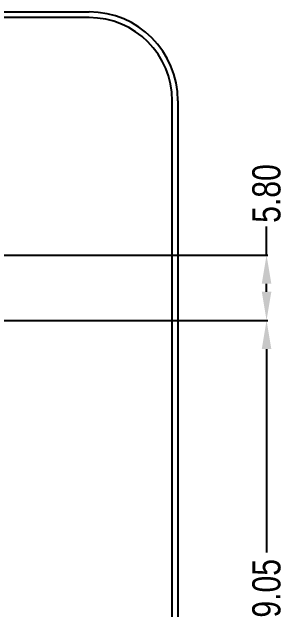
# Model space of a CAD drawing. Header units: inches. Extents: x -36 to 490, y -51 to 98.
# Drawn here: x 466 to 490.3, y 16.4 to 69.4 of the extents above; entities that cross this region are included whole.
import ezdxf

# ---------------------------------------------------------------- set-up
doc = ezdxf.new("R2010")
doc.units = ezdxf.units.IN
doc.header["$LTSCALE"] = 1.21
doc.header["$MEASUREMENT"] = 0
doc.header["$PDMODE"] = 3
doc.header["$PDSIZE"] = 0.3125
doc.layers.get('0').update_dxf_attribs({"linetype": 'CONTINUOUS'})
doc.layers.get('Defpoints').update_dxf_attribs({"linetype": 'CONTINUOUS'})
doc.layers.add('DIM', color=3, linetype='CONTINUOUS')
doc.styles.get("Standard").update_dxf_attribs({"font": 'txt', "width": 0.8})
doc.dimstyles.get("Standard").update_dxf_attribs({"dimtxt": 0.15625, "dimasz": 0.1875, "dimexe": 0.125, "dimexo": 0.0625, "dimgap": 0.09, "dimtad": 0, "dimtih": 1, "dimtoh": 1, "dimzin": 4, "dimdsep": 46, "dimtxsty": 'Standard', "dimblk": '_FILLED', "dimblk1": '_FILLED', "dimblk2": '_FILLED', "dimcen": 0.09, "dimazin": 1, "dimtp": 0.01, "dimtm": 0.01, "dimtfac": 1, "dimtofl": 0, "dimtmove": 0, "dimatfit": 3, "dimldrblk": '_FILLED', "dimfxl": 1, "dimtolj": 1, "dimtzin": 4, "dimarcsym": 0})

# ---------------------------------------------------------------- blocks, each defined once
blk = doc.blocks.new('_FILLED')
at = {"color": 0, "linetype": 'ByBlock'}
blk.add_solid([(0, 0), (-1, 0.167), (-1, -0.167)], dxfattribs=at)
blk = doc.blocks.new('*D70')
at = {"layer": 'Defpoints', "color": 0}
for p in [(406.8, 41.989), (406.8, -7.061), (488.634, -7.061)]:
    blk.add_point(p, dxfattribs=at)
at = {"layer": 'DIM', "color": 0, "lineweight": -2}
for p, q in [((406.863, 41.989), (488.759, 41.989)), ((488.634, 39.449), (488.634, 21.387)), ((488.634, -4.521), (488.634, 13.541)), ((406.863, -7.061), (488.759, -7.061))]:
    blk.add_line(p, q, dxfattribs=at)
at = {"layer": 'DIM', "color": 0, "lineweight": -2, "xscale": 2.54, "yscale": 2.54, "zscale": 2.54}
for p, rotation in [((488.634, 41.989), 90), ((488.634, -7.061), 270)]:
    blk.add_blockref('_FILLED', p, dxfattribs=dict(at, rotation=rotation))
at = {"layer": 'DIM', "color": 0, "insert": (488.634, 17.464), "char_height": 2.5, "attachment_point": 5, "rotation": 90, "line_spacing_factor": 2.5}
blk.add_mtext('\\A1;49.05', dxfattribs=at)
blk = doc.blocks.new('*D71')
at = {"layer": 'Defpoints', "color": 0}
for p in [(445.9, 47.789), (488.634, 47.789), (480.77, 41.989)]:
    blk.add_point(p, dxfattribs=at)
at = {"layer": 'DIM', "color": 0, "lineweight": -2}
for p, q in [((488.634, 47.789), (488.634, 50.329)), ((445.963, 47.789), (488.759, 47.789)), ((488.634, 44.529), (488.634, 45.249)), ((480.833, 41.989), (488.759, 41.989))]:
    blk.add_line(p, q, dxfattribs=at)
at = {"layer": 'DIM', "color": 0, "lineweight": -2, "xscale": 2.54, "yscale": 2.54, "zscale": 2.54}
for p, rotation in [((488.634, 47.789), 90), ((488.634, 41.989), 270)]:
    blk.add_blockref('_FILLED', p, dxfattribs=dict(at, rotation=rotation))
at = {"layer": 'DIM', "color": 0, "insert": (488.634, 53.252), "char_height": 2.5, "attachment_point": 5, "rotation": 90, "line_spacing_factor": 2.5}
blk.add_mtext('\\A1;5.80', dxfattribs=at)

msp = doc.modelspace()

# ---------------------------------------------------------------- linework, layer by layer
at = {"color": 7, "linetype": 'Continuous'}
for p, q in [((295.69, 69.369), (472.89, 69.369)), ((472.89, 68.869), (295.69, 68.869)), ((480.27, -33.511), (480.27, 61.489)), ((480.77, 61.489), (480.77, -33.511))]:
    msp.add_line(p, q, dxfattribs=at)
for radius in [7.88, 7.38]:
    msp.add_arc((472.89, 61.489), radius, 0, 90, dxfattribs=at)

# ---------------------------------------------------------------- dimensions: what is measured, and where the dimension line sits
at = {"layer": 'DIM'}
for base, p1, p2, picture, middle in [((488.634, 47.789), (480.77, 41.989), (445.9, 47.789), '*D71', (488.634, 53.252)), ((488.634, -7.061), (406.8, 41.989), (406.8, -7.061), '*D70', (488.634, 17.464))]:
    dim = msp.add_linear_dim(base=base, p1=p1, p2=p2, angle=90, dimstyle='Standard', override={"dimtxt": 2.5, "dimasz": 2.54, "dimtih": 0, "dimtoh": 0, "dimzin": 0, "dimcen": 0.198, "dimadec": 0, "dimazin": 0, "dimtp": 0, "dimtm": 0, "dimtdec": 4, "dimtzin": 0}, dxfattribs=at)
    dim.commit()
    dim.dimension.update_dxf_attribs({"geometry": picture, "text_midpoint": middle})

doc.saveas('drawing.dxf')
